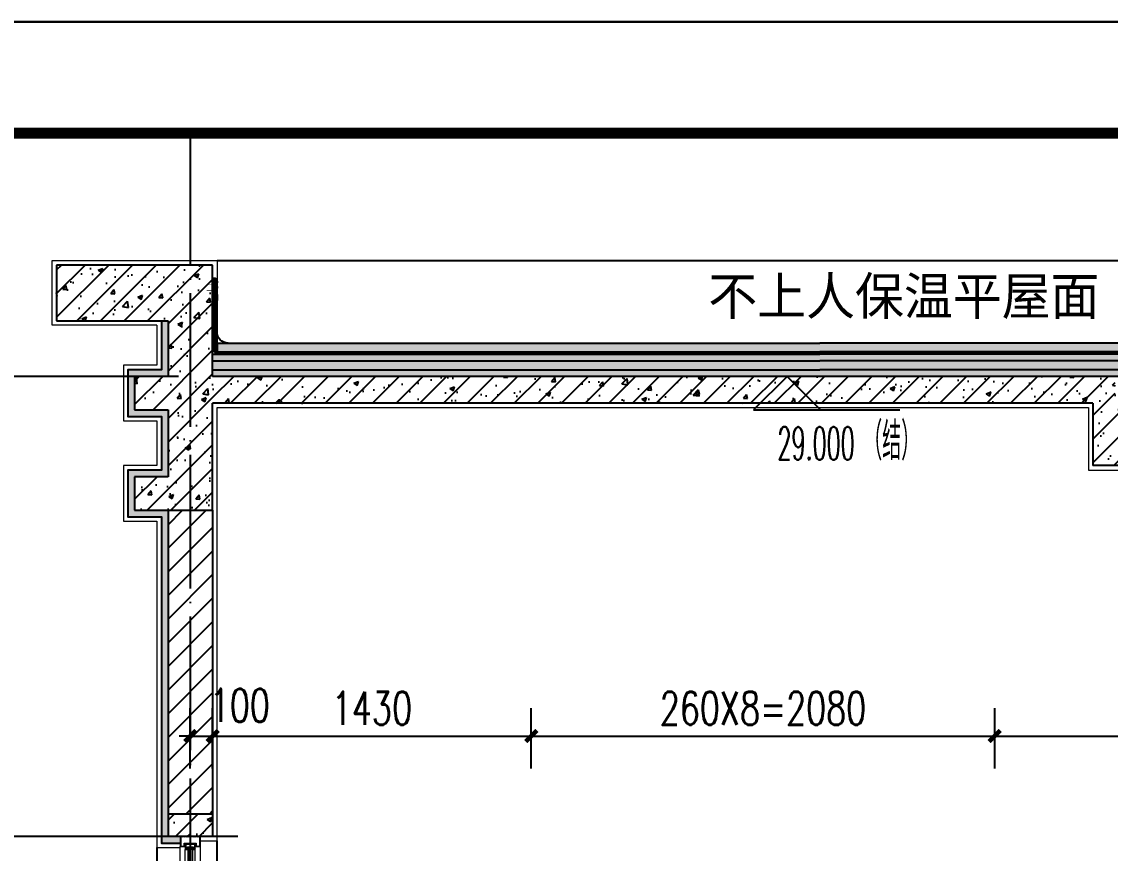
# Model space of a CAD drawing. Extents: x 393367 to 3005760, y 4998 to 826018.
# Drawn here: x 2824745 to 2829629, y 543930 to 547662 of the extents above; entities that cross this region are included whole.
import ezdxf
from ezdxf.xclip import XClip

# ---------------------------------------------------------------- set-up
doc = ezdxf.new("R2010")
doc.units = 0
doc.header["$LTSCALE"] = 1000
doc.header["$XCLIPFRAME"] = 0
doc.linetypes.add('DASH', pattern=[0.35, 0.25, -0.1])
doc.linetypes.add('DOTE', pattern=[2.42, 2, -0.2, 0.02, -0.2])
doc.layers.get('0').update_dxf_attribs({"linetype": 'CONTINUOUS'})
doc.layers.get('Defpoints').update_dxf_attribs({"linetype": 'CONTINUOUS'})
for name, color, linetype in [('-TK', 7, 'CONTINUOUS'), ('3-屋面构造层', 157, 'CONTINUOUS'), ('DIM', 3, 'CONTINUOUS'), ('DIM_ELEV', 3, 'CONTINUOUS'), ('DOTE', 8, 'DOTE'), ('PUB_HATCH', 8, 'CONTINUOUS'), ('PUB_TEXT', 7, 'CONTINUOUS'), ('SURFACE', 6, 'CONTINUOUS'), ('WALL', 130, 'CONTINUOUS'), ('尺寸标注', 86, 'CONTINUOUS'), ('看线', 251, 'CONTINUOUS'), ('立面-看线', 251, 'CONTINUOUS')]:
    doc.layers.add(name, color=color, linetype=linetype)
for name, color, linetype, lineweight in [('S_WINDOW', 144, 'CONTINUOUS', 15), ('内粉刷', 37, 'CONTINUOUS', 9), ('细细', 250, 'CONTINUOUS', 0)]:
    doc.layers.add(name, color=color, linetype=linetype, lineweight=lineweight)
doc.layers.add('yichutu', color=7, linetype='CONTINUOUS', true_color=0xffffff, plot=False)
doc.styles.add('_TCH_DIM', font='simplex.shx', dxfattribs={"width": 0.65, "bigfont": 'gbcbig.shx'})
doc.styles.add('_TCH_DIM_T3', font='SIMPLEX', dxfattribs={"width": 0.705882, "bigfont": 'GBCBIG'})
doc.styles.add('TSSD_Rein', font='Tssdeng.shx', dxfattribs={"width": 0.7, "bigfont": 'hztxt.shx'})
doc.dimstyles.new('_TCH_ARCH&&50', dxfattribs={"dimtxt": 148.75, "dimasz": 50, "dimexe": 125, "dimexo": 150, "dimgap": 50, "dimtad": 1, "dimdec": 0, "dimzin": 0, "dimdsep": 46, "dimtxsty": '_TCH_DIM_T3', "dimblk": 'ARCHTICK', "dimcen": 0.09, "dimclrt": 4, "dimazin": 2, "dimtfac": 1, "dimtdec": 0, "dimtix": 1, "dimtmove": 2, "dimatfit": 3, "dimfxl": 1, "dimtolj": 1, "dimtzin": 0, "dimarcsym": 0})
doc.dimstyles.new('TSSD_100_100$0', dxfattribs={"dimtxt": 250, "dimasz": 100, "dimexe": 100, "dimexo": 250, "dimgap": 100, "dimtad": 1, "dimdec": 0, "dimzin": 0, "dimdsep": 46, "dimtxsty": 'TSSD_Rein', "dimblk": 'ARCHTICK', "dimcen": 0, "dimdle": 100, "dimclrt": 7, "dimadec": 0, "dimazin": 0, "dimtfac": 1, "dimtdec": 0, "dimtix": 1, "dimtmove": 2, "dimatfit": 3, "dimldrblk": '_tsdbk', "dimfxl": 1, "dimtolj": 1, "dimtzin": 0, "dimarcsym": 0})
pattern_1 = [(315, (-218910.2607, -140541.0897), (-1.767766953, -1.767766953), []), (315, (-218909.0822, -140541.0897), (-1.767766953, -1.767766953), [])]
pattern_2 = [(315, (-218910.2607, -141979.3279), (-1.767766953, -1.767766953), []), (315, (-218909.0822, -141979.3279), (-1.767766953, -1.767766953), [])]
pattern_3 = [(45, (2420988.06, 621098.77), (-53.033009, 53.033009), []), (50, (2420988.06, 621098.77), (215.178055, -18.82564), [22.5, -247.5]), (355, (2420988.06, 621098.77), (-41.6254, 225.65764), [18, -198]), (100.4514, (2421006, 621097.2), (173.55281, 206.83186), [19.12206, -210.34263]), (46.1842, (2420988.06, 621158.77), (320.17231, -49.6557), [33.75, -371.25]), (96.6356, (2421014.74, 621154.63), (280.3988, 292.23536), [28.68309, -315.5139]), (351.1842, (2420988.06, 621158.77), (280.39858, 292.23558), [27, -297]), (21, (2421018.06, 621143.77), (179.072116, -120.78567), [22.5, -247.5]), (326, (2421018.06, 621143.77), (72.9946, 217.54501), [18, -198]), (71.4514, (2421032.98, 621133.7), (252.06679, 96.75915), [19.12206, -210.34263]), (37.5, (2420988.06, 621098.77), (3.647957, 99.868156), [0, -195.6, 0, -201, 0, -198.75]), (7.5, (2420988.06, 621098.77), (78.92086, 118.323514), [0, -114.6, 0, -191.1, 0, -75.75]), (327.5, (2420921.16, 621098.77), (160.146731, -6.766462), [0, -75, 0, -234, 0, -310.5]), (317.5, (2420891.16, 621098.77), (174.95585, 30.031495), [0, -97.5, 0, -155.4, 0, -220.5])]

# ---------------------------------------------------------------- blocks, each defined once
blk = doc.blocks.new('A1')
blk.add_lwpolyline([(0, 59400), (0, 0), (84100, 0), (84100, 59400)], close=True)
at = {"const_width": 100}
blk.add_lwpolyline([(2500, 58400), (2500, 1000), (83100, 1000), (83100, 58400)], close=True, dxfattribs=at)
blk = doc.blocks.new('FGHFG4334GDFGDFFGGGGGGDFG4G')
at = {"layer": 'SURFACE', "const_width": 2.25}
for points in [[(46.5, 0), (0, 0)], [(46.5, -27.6), (0, -27.6)]]:
    blk.add_lwpolyline(points, dxfattribs=at)
at = {"layer": 'SURFACE', "const_width": 1.5}
blk.add_lwpolyline([(46.5, 17.2, -1), (46.5, 5.2), (46.5, -6.8, -1), (46.5, -18.8), (46.5, -36.8), (52.5, -48), (52.5, -72.8)], format="xyb", dxfattribs=at)
blk = doc.blocks.new('FGDGDGD')
at = {"layer": '3-屋面构造层'}
h = blk.add_hatch(dxfattribs=at)
h.set_pattern_fill('隔热材料01', color=256, scale=7.692308, style=0)
h.set_pattern_definition([(270, (9.5186, 433.228), (3.846153863, -7e-16), [0.385980771, -3.460173092]), (270, (6.637, 433.228), (3.846153863, -7e-16), [0.385980771, -3.460173092]), (90, (8.5996, 430.618), (-3.846153863, 2e-16), [0.385980771, -3.460173092]), (90, (7.556, 430.618), (-3.846153863, 2e-16), [0.385980771, -3.460173092]), (180, (10.002, 430), (-5e-16, -3.846153863), [3.848019248, 0.001865385]), (135, (8.9282, 430.193), (2e-16, 3.846144175), [0.328307694, -5.110980792]), (116.56505, (12.5422, 430.4251), (8.6793e-06, 3.8461487416), [0.215769232, -8.384500037]), (116.56505, (8.696, 430.4251), (8.6793e-06, 3.8461487416), [0.215769232, -8.384500037]), (153.43495, (13.1603, 430), (-8.679e-06, 3.846148742), [0.431538463, -8.168730805]), (153.43495, (9.3142, 430), (-8.679e-06, 3.846148742), [0.431538463, -8.168730805]), (63.43495, (12.4457, 431.0041), (-8.6793e-06, 3.8461487416), [2.054923086, -6.545346183]), (63.43495, (8.5996, 431.0041), (-8.6793e-06, 3.8461487416), [2.054923086, -6.545346183]), (116.56505, (13.3647, 433.228), (8.6793e-06, 3.8461487416), [0.215769232, -8.384500037]), (116.56505, (9.5186, 433.228), (8.6793e-06, 3.8461487416), [0.215769232, -8.384500037]), (135, (9.422, 433.421), (2e-16, 3.846144175), [0.328307694, -5.110980792]), (153.43495, (13.036, 433.6532), (-8.679e-06, 3.846148742), [0.431538463, -8.168730805]), (153.43495, (9.19, 433.6532), (-8.679e-06, 3.846148742), [0.431538463, -8.168730805]), (45, (6.7336, 433.421), (2e-16, 3.846144175), [0.328307694, -5.110980792]), (63.43495, (10.4833, 433.228), (-8.6793e-06, 3.8461487416), [0.215769232, -8.384500037]), (63.43495, (6.6371, 433.228), (-8.6793e-06, 3.8461487416), [0.215769232, -8.384500037]), (26.56505, (10.812, 433.6532), (8.679e-06, 3.846148742), [0.431538463, -8.168730805]), (26.56505, (6.9658, 433.6532), (8.679e-06, 3.846148742), [0.431538463, -8.168730805]), (116.56505, (11.4023, 431.0041), (8.6793e-06, 3.8461487416), [2.054923086, -6.545346183]), (116.56505, (7.5561, 431.0041), (8.6793e-06, 3.8461487416), [2.054923086, -6.545346183]), (45, (7.2275, 430.193), (2e-16, 3.846144175), [0.328307694, -5.110980792]), (63.43495, (11.3058, 430.4251), (-8.6793e-06, 3.8461487416), [0.215769232, -8.384500037]), (63.43495, (7.4596, 430.4251), (-8.6793e-06, 3.8461487416), [0.215769232, -8.384500037]), (26.56505, (10.6877, 430), (8.679e-06, 3.846148742), [0.431538463, -8.168730805]), (26.56505, (6.8415, 430), (8.679e-06, 3.846148742), [0.431538463, -8.168730805])])
edge = h.paths.add_edge_path()
edge.add_arc((682180.8, 585366.2), 9.23, 450, 540, ccw=False)
edge.add_line((682180.8, 585375.4), (682191.6, 585375.4))
edge.add_line((682191.6, 585375.4), (682191.6, 585366.2))
edge.add_line((682191.6, 585366.2), (682171.6, 585366.2))
h = blk.add_hatch(dxfattribs=at)
h.set_pattern_fill('混凝土', color=256, scale=5, angle=-1.1458, style=0)
h.set_pattern_definition([(48.854237, (-82751.966, -43707.863), (35.7930991, -3.8540962), [3.75, -41.25]), (353.854237, (-82751.966, -43707.863), (-6.1841378, 37.7408106), [3, -33]), (99.305637, (-82748.983, -43708.185), (29.6089874, 33.886691), [3.1870095, -35.0571056]), (45.038437, (-82751.766, -43697.865), (53.1858973, -9.3413237), [5.625, -61.875]), (95.489837, (-82747.334, -43698.644), (47.6977146, 47.7616795), [4.7805144, -52.58565]), (350.038437, (-82751.766, -43697.865), (47.6976773, 47.7617167), [4.5, -49.5]), (19.854237, (-82746.817, -43700.465), (29.4368469, -20.7237073), [3.75, -41.25]), (324.854237, (-82746.817, -43700.465), (12.8883392, 36.0069862), [3, -33]), (70.305637, (-82744.364, -43702.192), (42.3251977, 15.2832459), [3.1870095, -35.0571056]), (36.3542372, (-82751.966, -43707.863), (0.9406985, 16.62920733), [0, -32.6, 0, -33.5, 0, -33.125]), (6.3542372, (-82751.966, -43707.863), (13.54517982, 19.45362572), [0, -19.1, 0, -31.85, 0, -12.625]), (326.3542372, (-82763.114, -43707.64), (26.66323482, -1.66123381), [0, -12.5, 0, -39, 0, -51.75]), (316.3542372, (-82768.113, -43707.54), (29.2535633, 4.4211788), [0, -16.25, 0, -25.9, 0, -36.75])])
h.paths.add_polyline_path([(674875.1, 585046.2), (674875.1, 585086.2), (682171.6, 585086.2), (682171.6, 585046.2)])
h = blk.add_hatch(dxfattribs=at)
h.set_pattern_fill('隔热材料03', color=256, scale=12.5, style=0)
h.set_pattern_definition([(113.578, (-500407.8114, 374696.8656), (-0.0086926214, 6.2699620763), [1.075, -0.5693125, 2.8375, -0.5693125, 1.075, -0.6825]), (66.42, (-500406.1744, 374696.8656), (2.727787851, 6.0425e-05), [1.075, -0.5693125, 2.840375, -0.5693125, 1.075, -0.6825]), (180, (-500406.1744, 374696.8656), (0, 6.25), [1.636625, -1.0910625]), (180, (-500407.538, 374702.4906), (0, 6.25), [1.636625, -1.0910625]), (90, (-500405.7427, 374697.8548), (2.72775, 2e-16), [0.52175, -5.72825]), (90, (-500407.1066, 374700.9798), (2.72775, 2e-16), [0.52175, -5.72825]), (90, (-500408.2427, 374697.8548), (2.72775, 2e-16), [0.52175, -5.72825]), (90, (-500409.6066, 374700.9798), (2.72775, 2e-16), [0.52175, -5.72825])])
edge = h.paths.add_edge_path()
edge.add_line((682177.8, 585086.2), (682177.8, 585050.2))
edge.add_arc((682171.6, 585050.2), 6.25, 270, 360, ccw=False)
edge.add_line((682171.6, 585044), (682171.6, 585086.2))
edge.add_line((682171.6, 585086.2), (682177.8, 585086.2))
h = blk.add_hatch(dxfattribs=at)
h.set_pattern_fill('焦渣矿渣', color=256, scale=4, angle=-1.1458, style=0)
h.set_pattern_definition([(358.8542372, (-82751.966, -43697.863), (8.27546507, 13.69326162), [1.6, -14.4]), (298.8542372, (-82751.966, -43697.863), (15.99644496, -0.32013217), [1.6, -14.4]), (238.8542372, (-82750.366, -43697.895), (7.72097989, -14.0133938), [1.6, -14.4]), (268.8542372, (-82745.567, -43697.991), (15.83683295, -8.3183365), [2.4, -11.456]), (268.8542372, (-82743.967, -43698.023), (15.83683295, -8.3183365), [2.4, -11.456]), (268.8542372, (-82742.368, -43698.055), (15.83683295, -8.3183365), [2.4, -11.456])])
h.paths.add_polyline_path([(674875.1, 585006.2), (674875.1, 585036.2), (682191.6, 585036.2), (682191.6, 585006.2)])
h = blk.add_hatch(dxfattribs=at)
h.set_pattern_fill('加气混凝土', color=256, scale=5, style=0)
h.set_pattern_definition([(0, (-82734.266, -43726.163), (30, 60), [0, -60]), (0, (-82769.366, -43734.263), (30, 60), [0, -60]), (0, (-82749.866, -43734.863), (30, 60), [0, -60]), (0, (-82728.566, -43717.163), (30, 60), [0, -60]), (0, (-82753.466, -43737.863), (30, 60), [0, -60]), (0, (-82722.566, -43679.363), (30, 60), [0, -60]), (0, (-82740.866, -43684.163), (30, 60), [0, -60]), (0, (-82731.266, -43691.663), (30, 60), [0, -60]), (0, (-82780.166, -43692.863), (30, 60), [0, -60]), (0, (-82750.766, -43695.563), (30, 60), [0, -60]), (0, (-82762.166, -43710.863), (30, 60), [0, -60]), (0, (-82761.566, -43733.363), (30, 60), [0, -60]), (0, (-82739.066, -43735.763), (30, 60), [0, -60]), (0, (-82722.566, -43709.363), (30, 60), [0, -60]), (0, (-82778.666, -43718.663), (30, 60), [0, -60]), (0, (-82773.566, -43708.463), (30, 60), [0, -60]), (0, (-82750.166, -43712.663), (30, 60), [0, -60]), (0, (-82758.566, -43721.363), (30, 60), [0, -60]), (0, (-82763.366, -43701.563), (30, 60), [0, -60]), (0, (-82755.866, -43679.063), (30, 60), [0, -60]), (0, (-82776.266, -43731.263), (30, 60), [0, -60]), (0, (-82743.266, -43691.363), (30, 60), [0, -60]), (0, (-82771.166, -43690.463), (30, 60), [0, -60]), (0, (-82775.966, -43682.663), (30, 60), [0, -60]), (130.601294, (-82726.2516, -43698.149), (-149.999998343, 180.000000787), [2.6341554, -1103.7111]), (18.4349488, (-82730.537, -43697.006), (149.99999945, 59.99999956), [2.710524, -376.76279]), (90, (-82730.537, -43699.578), (30, 60), [2.5714284, -117.428565]), (161.565051, (-82727.966, -43700.435), (-150.000000755, 59.99999553), [2.710524, -376.76279]), (53.1301023, (-82727.966, -43700.435), (30.00000006, 59.99999997), [2.857143, -297.14285]), (135, (-82725.68, -43731.006), (-30.00000363, 59.99999594), [2.424366, -167.28126]), (45, (-82729.109, -43731.006), (29.9999998, 59.99999976), [2.424366, -167.28126]), (135, (-82727.394, -43732.72), (-30.00000363, 59.99999594), [2.424366, -167.28126]), (45, (-82727.394, -43732.72), (29.9999998, 59.99999976), [2.424366, -167.28126]), (116.565051, (-82754.537, -43690.72), (-5.2e-06, 119.9999967), [3.1943826, -63.88765]), (180, (-82755.966, -43687.863), (-30, 60), [3.4285716, -56.571425]), (63.434949, (-82760.823, -43690.72), (3e-07, 119.9999994), [3.1943826, -63.88765]), (116.565051, (-82759.394, -43693.58), (-5.2e-06, 119.9999967), [3.1943826, -63.88765]), (0, (-82759.394, -43693.58), (30, 60), [3.4285716, -56.571425]), (63.434949, (-82755.966, -43693.58), (3e-07, 119.9999994), [3.1943826, -63.88765]), (107.102728, (-82731.9658, -43711.0063), (-89.999996559, 300.000000484), [3.8861346, -1628.29025]), (143.972626, (-82733.1087, -43707.292), (-569.999992774, 419.999999525), [3.8861346, -812.202]), (180, (-82736.25, -43705.006), (-30, 60), [3.7142856, -56.28571]), (36.0273733, (-82743.1087, -43707.292), (569.999995788, 419.999995472), [3.8861346, -812.202]), (71.5650511, (-82744.252, -43710.721), (90.00000046, 299.99999948), [3.6140316, -375.85928]), (107.102728, (-82743.1087, -43714.4348), (-89.999996559, 300.000000484), [3.8861346, -1628.29025]), (143.972626, (-82739.966, -43716.7206), (-569.999992774, 419.999999525), [3.8861346, -812.202]), (0, (-82739.966, -43716.72), (30, 60), [3.7142856, -56.28571]), (36.0273733, (-82736.2516, -43716.7206), (569.999995788, 419.999995472), [3.8861346, -812.202]), (71.5650511, (-82733.109, -43714.435), (90.00000046, 299.99999948), [3.6140316, -375.85928]), (150.255118, (-82731.3944, -43683.006), (-90.000000213, 59.999999257), [2.303502, -481.43196]), (90, (-82733.394, -43684.15), (30, 60), [2.2857144, -117.714275]), (29.7448813, (-82733.3944, -43684.149), (90.000000053, 59.99999972), [2.303502, -481.43196]), (116.565051, (-82745.394, -43725.58), (-5.2e-06, 119.9999967), [3.1943826, -63.88765]), (168.690067, (-82746.823, -43722.7206), (-270.0000002, 59.999998494), [2.9137254, -608.96855]), (41.1859251, (-82751.9658, -43724.149), (749.999995456, 659.999994229), [3.0371844, -1272.5802]), (90, (-82751.966, -43727.006), (30, 60), [2.857143, -117.14285]), (138.814074, (-82749.68, -43729.0063), (-749.999986669, 660.000004204), [3.0371844, -1272.5802]), (16.6992442, (-82749.68, -43729.0063), (989.999992552, 299.999996858), [2.982945, -1249.85375]), (60.9453959, (-82746.823, -43728.149), (29.99999992, 59.999999469), [2.9416086, -1232.53395]), (109.983106, (-82770.5373, -43700.4348), (-150.000000565, 419.9999988885), [3.3442002, -1401.21975]), (155.556045, (-82771.68, -43697.292), (-390.0000014866, 179.99999626), [3.4522986, -1446.51315]), (24.4439547, (-82777.9658, -43697.292), (390.0000001945, 179.999999134), [3.4522986, -1446.51315]), (70.0168934, (-82779.1087, -43700.4348), (150.000000452, 419.999998958), [3.3442002, -1401.21975]), (109.983106, (-82777.9658, -43703.5777), (-150.000000565, 419.9999988885), [3.3442002, -1401.21975]), (160.016893, (-82774.823, -43704.7206), (-150.000000088, 59.999997267), [3.3442002, -698.93775]), (19.9831065, (-82774.823, -43704.7206), (149.999999176, 59.999999905), [3.3442002, -698.93775]), (70.0168934, (-82771.68, -43703.5777), (150.000000452, 419.999998958), [3.3442002, -1401.21975]), (122.005383, (-82748.2516, -43705.8634), (-30.000004026, 59.999996937), [2.6954232, -563.3434]), (18.4349488, (-82752.252, -43704.435), (149.99999945, 59.99999956), [2.710524, -376.76279]), (90, (-82752.252, -43707.006), (30, 60), [2.5714284, -117.428565]), (161.565051, (-82749.68, -43707.863), (-150.000000755, 59.99999553), [2.710524, -376.76279]), (54.4623222, (-82749.68, -43707.8634), (209.999999696, 299.99999955), [2.457807, -1029.82115]), (116.565051, (-82765.68, -43720.435), (-5.2e-06, 119.9999967), [3.1943826, -63.88765]), (180, (-82767.11, -43717.58), (-30, 60), [3.142857, -56.85714]), (59.0362434, (-82771.966, -43720.435), (30.000000098, 59.99999971), [3.3319728, -696.3822]), (120.963756, (-82770.2516, -43723.292), (-30.0000041, 59.999997245), [3.3319728, -696.3822]), (0, (-82770.25, -43723.29), (30, 60), [3.142857, -56.85714]), (63.434949, (-82767.11, -43723.29), (3e-07, 119.9999994), [3.1943826, -63.88765])])
h.paths.add_polyline_path([(682191.6, 584936.2), (674875.1, 584936.2), (674875.1, 584966.2), (682191.6, 584966.2)])
at = {"layer": '立面-看线'}
h = blk.add_hatch(dxfattribs=at)
h.set_pattern_fill('HONEY', color=256, scale=7)
h.set_pattern_definition([(0, (-799653.24, -415240.13), (16.66875, 9.623705), [11.1125, -22.225]), (120, (-799653.24, -415240.13), (-16.66874801, 9.62370845), [11.1125, -22.225]), (60, (-799653.24, -415240.13), (1.99e-06, 19.24741345), [-22.225, 11.1125])])
h.paths.add_polyline_path([(682191.6, 584966.2), (674875.1, 584966.2), (674875.1, 585006.2), (682191.6, 585006.2)])
at = {"layer": '3-屋面构造层'}
for p, q in [((682177.8, 585086.2), (674875.1, 585086.2)), ((682171.6, 585086.2), (682171.6, 585044)), ((682171.6, 585046.2), (674875.1, 585046.2)), ((682191.6, 585036.2), (674875.1, 585036.2))]:
    blk.add_line(p, q, dxfattribs=at)
at = {"layer": '3-屋面构造层', "color": 251, "linetype": 'DASH', "ltscale": 0.05, "true_color": 0x636466, "const_width": 2.5}
for points in [[(682056.6, 585042.7), (682171.6, 585042.7, 0.414214), (682179.1, 585050.2), (682179.1, 585366.2)], [(682056.6, 585039), (682171.6, 585039, 0.414214), (682182.8, 585050.2), (682182.8, 585366.2)]]:
    blk.add_lwpolyline(points, format="xyb", dxfattribs=at)
at = {"layer": '3-屋面构造层', "color": 251, "true_color": 0x636466}
for points in [[(682056.6, 585041.5), (682171.6, 585041.5, 0.414214), (682180.3, 585050.2), (682180.3, 585366.2)], [(682056.6, 585044), (682171.6, 585044, 0.414214), (682177.8, 585050.2), (682177.8, 585366.2)], [(682056.6, 585040.2), (682171.6, 585040.2, 0.414214), (682181.6, 585050.2), (682181.6, 585366.2), (682184.1, 585366.2), (682184.1, 585050.2, -0.414214), (682171.6, 585037.7), (682056.6, 585037.7)]]:
    blk.add_lwpolyline(points, format="xyb", dxfattribs=at)
at = {"layer": '3-屋面构造层', "ltscale": 0.8}
blk.add_lwpolyline([(682171.6, 585366.2, -0.414214), (682180.8, 585375.4), (682191.6, 585375.4), (682191.6, 585366.2), (682171.6, 585366.2)], format="xyb", dxfattribs=at)
at = {"layer": '3-屋面构造层', "color": 251, "linetype": 'DASH', "ltscale": 0.05, "true_color": 0x636466, "const_width": 2.5}
for points in [[(682042.7, 585039), (674875.1, 585039)], [(682056.6, 585042.7), (682042.7, 585039)]]:
    blk.add_lwpolyline(points, dxfattribs=at)
at = {"layer": '3-屋面构造层', "color": 251, "true_color": 0x636466}
for points in [[(682042.7, 585040.2), (674875.1, 585040.2)], [(674875.1, 585037.7), (682042.7, 585037.7)], [(682056, 585043.8), (682042.1, 585040.1)], [(682043.2, 585037.9), (682057.1, 585041.6)]]:
    blk.add_lwpolyline(points, dxfattribs=at)
at = {"layer": '3-屋面构造层'}
blk.add_arc((682121.6, 585136.2), 50, 270, 360, dxfattribs=at)
at = {"layer": 'PUB_HATCH', "color": 215, "true_color": 0xa953a0}
for p, q in [((682191.6, 585006.2), (674875.1, 585006.2)), ((682191.6, 584966.2), (674875.1, 584966.2))]:
    blk.add_line(p, q, dxfattribs=at)
at = {"layer": '3-屋面构造层', "color": 1, "xscale": -1}
blk.add_blockref('FGHFG4334GDFGDFFGGGGGGDFG4G', (682218.1, 585349), dxfattribs=at)
blk = doc.blocks.new('zrszerf')
at = {"layer": '细细'}
h = blk.add_hatch(dxfattribs=at)
h.set_pattern_fill('金属', color=256, style=0)
h.set_pattern_definition(pattern_1)
h.paths.add_polyline_path([(257694.9, 608543.3), (257714.9, 608543.3), (257714.9, 608556.8), (257764.9, 608556.8), (257764.9, 608543.3), (257784.9, 608543.3), (257784.9, 608588.3), (257694.9, 608588.3)])
h.paths.add_polyline_path([(257712.9, 608558.8), (257712.9, 608545.3), (257696.9, 608545.3), (257696.9, 608586.3), (257782.9, 608586.3), (257782.9, 608545.3), (257766.9, 608545.3), (257766.9, 608558.8)], flags=16)
h = blk.add_hatch(dxfattribs=at)
h.set_pattern_fill('金属', color=256, style=0)
h.set_pattern_definition(pattern_1)
h.paths.add_polyline_path([(257762.4, 608554.8), (257762.4, 608529.8), (257750.4, 608529.8), (257750.4, 608539.8), (257729.4, 608539.8), (257729.4, 608529.8), (257717.4, 608529.8), (257717.4, 608554.8)])
h.paths.add_polyline_path([(257719.4, 608552.8), (257719.4, 608531.8), (257727.4, 608531.8), (257727.4, 608541.8), (257752.4, 608541.8), (257752.4, 608531.8), (257760.4, 608531.8), (257760.4, 608552.8)], flags=16)
h = blk.add_hatch(color=256, dxfattribs=at)
edge = h.paths.add_edge_path()
edge.add_line((257735.4, 608539.8), (257735.4, 608527.8))
edge.add_arc((257739.9, 608519.5), 9.44, 61.5175, 118.4825, ccw=False)
edge.add_line((257744.4, 608527.8), (257744.4, 608539.8))
edge.add_arc((257739.9, 608548.1), 9.44, 241.5175, 298.4825, ccw=False)
h = blk.add_hatch(dxfattribs=at)
h.set_pattern_fill('金属', color=256, style=0)
h.set_pattern_definition(pattern_2)
h.paths.add_polyline_path([(257762.4, 607221.8), (257762.4, 607246.8), (257750.4, 607246.8), (257750.4, 607236.8), (257729.4, 607236.8), (257729.4, 607246.8), (257717.4, 607246.8), (257717.4, 607221.8)])
h.paths.add_polyline_path([(257719.4, 607223.8), (257719.4, 607244.8), (257727.4, 607244.8), (257727.4, 607234.8), (257752.4, 607234.8), (257752.4, 607244.8), (257760.4, 607244.8), (257760.4, 607223.8)], flags=16)
h = blk.add_hatch(color=256, dxfattribs=at)
edge = h.paths.add_edge_path()
edge.add_line((257735.4, 607236.8), (257735.4, 607248.8))
edge.add_arc((257739.9, 607257.1), 9.44, 241.5175, 298.4825)
edge.add_line((257744.4, 607248.8), (257744.4, 607236.8))
edge.add_arc((257739.9, 607228.5), 9.44, 61.5175, 118.4825)
h = blk.add_hatch(dxfattribs=at)
h.set_pattern_fill('金属', color=256, style=0)
h.set_pattern_definition(pattern_2)
h.paths.add_polyline_path([(257694.9, 607233.3), (257714.9, 607233.3), (257714.9, 607219.8), (257764.9, 607219.8), (257764.9, 607233.3), (257784.9, 607233.3), (257784.9, 607188.3), (257694.9, 607188.3)])
h.paths.add_polyline_path([(257712.9, 607217.8), (257712.9, 607231.3), (257696.9, 607231.3), (257696.9, 607190.3), (257782.9, 607190.3), (257782.9, 607231.3), (257766.9, 607231.3), (257766.9, 607217.8)], flags=16)
at = {"layer": 'S_WINDOW'}
for p, q in [((257694.9, 607233.3), (257694.9, 608543.3)), ((257717.4, 607246.8), (257717.4, 608529.8)), ((257762.4, 607246.8), (257762.4, 608529.8)), ((257784.9, 607233.3), (257784.9, 608543.3))]:
    blk.add_line(p, q, dxfattribs=at)
for points in [[(257784.9, 608588.3), (257784.9, 608543.3), (257764.9, 608543.3), (257764.9, 608556.8), (257714.9, 608556.8), (257714.9, 608543.3), (257694.9, 608543.3), (257694.9, 608588.3)], [(257782.9, 608586.3), (257782.9, 608545.3), (257766.9, 608545.3), (257766.9, 608558.8), (257712.9, 608558.8), (257712.9, 608545.3), (257696.9, 608545.3), (257696.9, 608586.3)], [(257762.4, 608554.8), (257762.4, 608529.8), (257750.4, 608529.8), (257750.4, 608539.8), (257729.4, 608539.8), (257729.4, 608529.8), (257717.4, 608529.8), (257717.4, 608554.8)], [(257760.4, 608552.8), (257760.4, 608531.8), (257752.4, 608531.8), (257752.4, 608541.8), (257727.4, 608541.8), (257727.4, 608531.8), (257719.4, 608531.8), (257719.4, 608552.8)], [(257762.4, 607221.8), (257762.4, 607246.8), (257750.4, 607246.8), (257750.4, 607236.8), (257729.4, 607236.8), (257729.4, 607246.8), (257717.4, 607246.8), (257717.4, 607221.8)], [(257760.4, 607223.8), (257760.4, 607244.8), (257752.4, 607244.8), (257752.4, 607234.8), (257727.4, 607234.8), (257727.4, 607244.8), (257719.4, 607244.8), (257719.4, 607223.8)], [(257784.9, 607188.3), (257784.9, 607233.3), (257764.9, 607233.3), (257764.9, 607219.8), (257714.9, 607219.8), (257714.9, 607233.3), (257694.9, 607233.3), (257694.9, 607188.3)], [(257782.9, 607190.3), (257782.9, 607231.3), (257766.9, 607231.3), (257766.9, 607217.8), (257712.9, 607217.8), (257712.9, 607231.3), (257696.9, 607231.3), (257696.9, 607190.3)]]:
    blk.add_lwpolyline(points, close=True, dxfattribs=at)
at = {"layer": '细细'}
for points in [[(257729.4, 608529.8), (257729.4, 607246.8)], [(257735.4, 607248.8), (257735.4, 608539.8)], [(257744.4, 607248.8), (257744.4, 608539.8)], [(257750.4, 608529.8), (257750.4, 607246.8)]]:
    blk.add_lwpolyline(points, dxfattribs=at)
for points in [[(257735.4, 608539.8), (257735.4, 608527.8, -0.253805), (257744.4, 608527.8), (257744.4, 608539.8, -0.253805)], [(257735.4, 607236.8), (257735.4, 607248.8, 0.253805), (257744.4, 607248.8), (257744.4, 607236.8, 0.253805)]]:
    blk.add_lwpolyline(points, format="xyb", close=True, dxfattribs=at)
blk = doc.blocks.new('_ArchTick')
at = {"color": 0, "linetype": 'ByBlock', "const_width": 0.4}
blk.add_lwpolyline([(-0.5, -0.5), (0.5, 0.5)], dxfattribs=at)
blk = doc.blocks.new('*D2388')
at = {"layer": 'Defpoints', "color": 0, "transparency": 16777216}
for p in [(2831051.3, 544456.5), (2829111.5, 544160.7), (2831051.3, 544160.7)]:
    blk.add_point(p, dxfattribs=at)
at = {"layer": '尺寸标注', "color": 0, "lineweight": -2, "transparency": 16777216}
for p, q in [((2829111.5, 544310.7), (2829111.5, 544581.5)), ((2831051.3, 544310.7), (2831051.3, 544581.5)), ((2829111.5, 544456.5), (2831051.3, 544456.5))]:
    blk.add_line(p, q, dxfattribs=at)
at = {"layer": '尺寸标注', "color": 0, "lineweight": -2, "transparency": 16777216, "xscale": 50, "yscale": 50, "zscale": 50, "rotation": 180}
blk.add_blockref('_ArchTick', (2829111.5, 544456.5), dxfattribs=at)
at = {"layer": '尺寸标注', "color": 0, "lineweight": -2, "transparency": 16777216, "xscale": 50, "yscale": 50, "zscale": 50}
blk.add_blockref('_ArchTick', (2831051.3, 544456.5), dxfattribs=at)
at = {"layer": '尺寸标注', "color": 4, "transparency": 16777216, "insert": (2830081.4, 544580.9), "char_height": 148.75, "attachment_point": 5, "style": '_TCH_DIM_T3'}
blk.add_mtext('\\A1;1940', dxfattribs=at)
blk = doc.blocks.new('*D2389')
at = {"layer": 'Defpoints', "color": 0, "transparency": 16777216}
for p in [(2829111.5, 544456.5), (2827031.5, 544160.7), (2829111.5, 544160.7)]:
    blk.add_point(p, dxfattribs=at)
at = {"layer": '尺寸标注', "color": 0, "lineweight": -2, "transparency": 16777216}
for p, q in [((2827031.5, 544310.7), (2827031.5, 544581.5)), ((2829111.5, 544310.7), (2829111.5, 544581.5)), ((2827031.5, 544456.5), (2829111.5, 544456.5))]:
    blk.add_line(p, q, dxfattribs=at)
at = {"layer": '尺寸标注', "color": 0, "lineweight": -2, "transparency": 16777216, "xscale": 50, "yscale": 50, "zscale": 50, "rotation": 180}
blk.add_blockref('_ArchTick', (2827031.5, 544456.5), dxfattribs=at)
at = {"layer": '尺寸标注', "color": 0, "lineweight": -2, "transparency": 16777216, "xscale": 50, "yscale": 50, "zscale": 50}
blk.add_blockref('_ArchTick', (2829111.5, 544456.5), dxfattribs=at)
at = {"layer": '尺寸标注', "color": 4, "transparency": 16777216, "insert": (2828071.5, 544580.9), "char_height": 148.75, "attachment_point": 5, "style": '_TCH_DIM_T3'}
blk.add_mtext('\\A1;260X8=2080', dxfattribs=at)
blk = doc.blocks.new('*D2390')
at = {"layer": 'Defpoints', "color": 0, "transparency": 16777216}
for p in [(2827031.5, 544456.5), (2825601.4, 544160.7), (2827031.5, 544160.7)]:
    blk.add_point(p, dxfattribs=at)
at = {"layer": '尺寸标注', "color": 0, "lineweight": -2, "transparency": 16777216}
for p, q in [((2825601.4, 544310.7), (2825601.4, 544581.5)), ((2827031.5, 544310.7), (2827031.5, 544581.5)), ((2825601.4, 544456.5), (2827031.5, 544456.5))]:
    blk.add_line(p, q, dxfattribs=at)
at = {"layer": '尺寸标注', "color": 0, "lineweight": -2, "transparency": 16777216, "xscale": 50, "yscale": 50, "zscale": 50, "rotation": 180}
blk.add_blockref('_ArchTick', (2825601.4, 544456.5), dxfattribs=at)
at = {"layer": '尺寸标注', "color": 0, "lineweight": -2, "transparency": 16777216, "xscale": 50, "yscale": 50, "zscale": 50}
blk.add_blockref('_ArchTick', (2827031.5, 544456.5), dxfattribs=at)
at = {"layer": '尺寸标注', "color": 4, "transparency": 16777216, "insert": (2826316.4, 544580.9), "char_height": 148.75, "attachment_point": 5, "style": '_TCH_DIM_T3'}
blk.add_mtext('\\A1;1430', dxfattribs=at)
blk = doc.blocks.new('*D2391')
at = {"layer": 'Defpoints', "color": 0, "transparency": 16777216}
for p in [(2825601.4, 544456.5), (2825501.4, 544160.7), (2825601.4, 544160.7)]:
    blk.add_point(p, dxfattribs=at)
at = {"layer": '尺寸标注', "color": 0, "lineweight": -2, "transparency": 16777216}
for p, q in [((2825501.4, 544310.7), (2825501.4, 544581.5)), ((2825601.4, 544310.7), (2825601.4, 544581.5)), ((2825501.4, 544456.5), (2825451.4, 544456.5)), ((2825501.4, 544456.5), (2825601.4, 544456.5)), ((2825601.4, 544456.5), (2825651.4, 544456.5))]:
    blk.add_line(p, q, dxfattribs=at)
at = {"layer": '尺寸标注', "color": 0, "lineweight": -2, "transparency": 16777216, "xscale": 50, "yscale": 50, "zscale": 50}
blk.add_blockref('_ArchTick', (2825501.4, 544456.5), dxfattribs=at)
at = {"layer": '尺寸标注', "color": 0, "lineweight": -2, "transparency": 16777216, "xscale": 50, "yscale": 50, "zscale": 50, "rotation": 180}
blk.add_blockref('_ArchTick', (2825601.4, 544456.5), dxfattribs=at)
at = {"layer": '尺寸标注', "color": 4, "transparency": 16777216, "insert": (2825723.6, 544594), "char_height": 148.75, "attachment_point": 5, "style": '_TCH_DIM_T3'}
blk.add_mtext('\\A1;100', dxfattribs=at)
blk = doc.blocks.new('*D3693')
at = {"layer": 'Defpoints', "color": 0}
for p in [(2823907.5, 544005.4), (2825963.9, 544005.4), (2824820.4, 543170.4)]:
    blk.add_point(p, dxfattribs=at)
at = {"layer": 'DIM', "color": 0, "lineweight": -2}
for p, q in [((2823907.5, 543070.4), (2823907.5, 544105.4)), ((2825713.9, 544005.4), (2823807.5, 544005.4)), ((2824570.4, 543170.4), (2823807.5, 543170.4))]:
    blk.add_line(p, q, dxfattribs=at)
at = {"layer": 'DIM', "color": 0, "lineweight": -2, "xscale": 100, "yscale": 100, "zscale": 100}
for p, rotation in [((2823907.5, 544005.4), 90), ((2823907.5, 543170.4), 270)]:
    blk.add_blockref('_ArchTick', p, dxfattribs=dict(at, rotation=rotation))
at = {"layer": 'DIM', "color": 7, "insert": (2823682.5, 543587.9), "char_height": 250, "attachment_point": 5, "rotation": 90, "style": 'TSSD_Rein'}
blk.add_mtext('\\A1;835', dxfattribs=at)
blk = doc.blocks.new('_tsdbk')
blk.add_line((-1, 0), (0, 0))
at = {"const_width": 0.5}
blk.add_lwpolyline([(-0.7, -0.7), (0.7, 0.7)], dxfattribs=at)
blk = doc.blocks.new('yct-841-594-42050-29700-50-1000')
at = {"layer": 'yichutu', "color": 7, "true_color": 0xffffff}
blk.add_lwpolyline([(0, 0), (0, 29700), (42050, 29700), (42050, 0)], close=True, dxfattribs=at)

msp = doc.modelspace()

# ---------------------------------------------------------------- hatches: boundary and pattern name
at = {"layer": 'PUB_HATCH'}
h = msp.add_hatch(dxfattribs=at)
h.set_pattern_fill('钢筋混凝土', color=256, scale=30, style=0)
h.set_pattern_definition(pattern_3)
h.paths.add_polyline_path([(2825601.37159, 545470.3556), (2825601.37159, 546570.3554), (2824901.37195, 546570.35552), (2824901.37195, 546320.35552), (2825401.37186, 546320.3555), (2825401.37186, 546070.3555), (2825251.37182, 546070.3555), (2825251.37182, 545920.3555), (2825401.3718, 545920.3555), (2825401.3718, 545620.3555), (2825251.37171, 545620.35551), (2825251.37171, 545470.35551)])
h = msp.add_hatch(dxfattribs=at)
h.set_pattern_fill('钢筋混凝土', color=256, scale=30, style=0)
h.set_pattern_definition(pattern_3)
h.paths.add_polyline_path([(2825601.37159, 546070.3555), (2825601.37159, 545950.3555), (2829551.3719, 545950.3555), (2829651.3719, 545990.3555), (2829651.3719, 546070.3555)])
h = msp.add_hatch(dxfattribs=at)
h.set_pattern_fill('钢筋混凝土', color=256, scale=30, style=0)
h.set_pattern_definition(pattern_3)
h.paths.add_polyline_path([(2829651.3719, 545990.3555), (2829551.3719, 545950.3555), (2829551.3719, 545670.3555), (2829751.3719, 545670.3555), (2829751.3719, 545950.3555)])
h = msp.add_hatch(dxfattribs=at)
h.set_pattern_fill('普通砖', color=256, scale=30, style=0)
h.set_pattern_definition([(45, (2420988.06, 621152.625), (-53.03303, 53.03303), [])])
h.paths.add_polyline_path([(2825601.37159, 545470.3556), (2825501.33945, 545470.35558), (2825401.41643, 545470.35555), (2825401.4296, 544105.3702), (2825601.4296, 544105.37213), (2825601.41643, 545470.35654)])
h = msp.add_hatch(dxfattribs=at)
h.set_pattern_fill('钢筋混凝土', color=256, scale=30, style=0)
h.set_pattern_definition(pattern_3)
h.paths.add_polyline_path([(2825401.36493, 544105.37278), (2825401.36431, 544005.37673), (2825601.36431, 544005.37548), (2825601.36493, 544105.37154)])
at = {"layer": '立面-看线'}
h = msp.add_hatch(dxfattribs=at)
h.set_pattern_fill('HONEY', color=256, scale=7)
h.set_pattern_definition([(0, (2014348.191, 157673.42), (16.66875, 9.623705), [11.1125, -22.225]), (120, (2014348.191, 157673.42), (-16.66874801, 9.62370845), [11.1125, -22.225]), (60, (2014348.191, 157673.42), (1.99e-06, 19.24741345), [-22.225, 11.1125])])
h.paths.add_polyline_path([(2825401.4306, 545470.35551), (2825251.37171, 545470.35551), (2825251.37182, 545620.3555), (2825401.43061, 545620.3555), (2825401.43061, 545920.3555), (2825251.37182, 545920.3555), (2825251.37182, 546070.3555), (2825401.43062, 546070.3555), (2825401.43063, 546320.3555), (2825371.37186, 546320.3555), (2825371.37186, 546100.3555), (2825221.37182, 546100.3555), (2825221.37182, 545890.3555), (2825371.37186, 545890.3555), (2825371.3718, 545650.3555), (2825221.37184, 545650.3555), (2825221.37169, 545440.35551), (2825371.37301, 545440.35551), (2825371.4373, 543975.37672), (2825456.43608, 543975.37672), (2825456.4307, 544005.3724), (2825401.4307, 544005.3724)])

# ---------------------------------------------------------------- linework, layer by layer
at = {"layer": 'DIM_ELEV', "color": 3}
for p, q in [((2828179.27883, 546070.3555), (2828029.27883, 545920.3555)), ((2828179.27883, 546070.3555), (2828329.27883, 545920.3555)), ((2828029.27883, 545920.3555), (2828685.27883, 545920.3555))]:
    msp.add_line(p, q, dxfattribs=at)
at = {"layer": 'DOTE', "linetype": 'DOTE', "ltscale": 0.3}
msp.add_line((2825501.37106, 547170.35552), (2825501.39037, 520593.35538), dxfattribs=at)
at = {"layer": 'DOTE', "linetype": 'DOTE'}
msp.add_line((2835129.01778, 546070.3555), (2820961.59394, 546070.3555), dxfattribs=at)
at = {"layer": 'PUB_HATCH', "color": 215, "true_color": 0xa953a0}
msp.add_lwpolyline([(2825371.37186, 546320.3555), (2825371.37186, 546100.3555), (2825221.37182, 546100.3555), (2825221.37182, 545890.3555), (2825371.37186, 545890.3555), (2825371.3718, 545650.3555), (2825221.37184, 545650.3555), (2825221.37169, 545440.35551), (2825371.37301, 545440.35551), (2825371.43178, 543975.36108), (2825456.36214, 543975.39234)], dxfattribs=at)
at = {"layer": 'WALL'}
for p, q in [((2825601.37159, 546570.3554), (2824901.37195, 546570.35552)), ((2824901.37195, 546570.35552), (2824901.37195, 546320.35552)), ((2825601.37159, 546070.3555), (2825601.37159, 546570.3554)), ((2824901.37195, 546320.35552), (2825401.37186, 546320.3555)), ((2825401.37186, 546320.3555), (2825401.37186, 546070.3555)), ((2825401.37186, 546070.3555), (2825251.37182, 546070.3555)), ((2825251.37182, 546070.3555), (2825251.37182, 545920.3555)), ((2829651.3719, 546070.3555), (2825601.37159, 546070.3555)), ((2825601.37159, 545470.3556), (2825601.37159, 545950.3555)), ((2829551.3719, 545950.3555), (2825601.37159, 545950.3555)), ((2829551.3719, 545950.3555), (2829551.3719, 545670.3555)), ((2825251.37182, 545920.3555), (2825401.3718, 545920.3555)), ((2825401.3718, 545920.3555), (2825401.3718, 545620.3555)), ((2829751.3719, 545670.3555), (2829551.3719, 545670.3555)), ((2825401.3718, 545620.3555), (2825251.37171, 545620.35551)), ((2825251.37171, 545620.35551), (2825251.37171, 545470.35551)), ((2825251.37171, 545470.35551), (2825601.37159, 545470.3556)), ((2825401.41643, 545470.35461), (2825401.4296, 544105.3702)), ((2825601.41643, 545470.35654), (2825601.37159, 545470.35654)), ((2825601.41643, 545470.35654), (2825601.4296, 544105.37213)), ((2825401.36493, 544105.37278), (2825401.36431, 544005.37673)), ((2825601.36493, 544105.37154), (2825401.36493, 544105.37278)), ((2825601.36493, 544105.37154), (2825601.36431, 544005.37548)), ((2825601.36431, 544005.37548), (2825401.36431, 544005.37673))]:
    msp.add_line(p, q, dxfattribs=at)
at = {"layer": '内粉刷'}
for points in [[(2825351.37186, 546300.3555), (2824881.37195, 546300.3555), (2824881.372, 546590.35552), (2825621.37159, 546590.35552), (2825621.37159, 546220.34758)], [(2825351.37186, 546300.3555), (2825351.37186, 546120.3555), (2825201.37182, 546120.3555), (2825201.37182, 545870.3555), (2825351.37185, 545870.3555), (2825351.37181, 545670.3555), (2825201.37185, 545670.3555), (2825201.37168, 545420.35551), (2825351.37382, 545420.35551), (2825351.43259, 543955.35371), (2825456.3695, 543955.39234)], [(2825546.34446, 543985.39234), (2825621.43117, 543985.36744), (2825621.3722, 545930.3555), (2829531.3719, 545930.3555)], [(2829531.3719, 545930.3555), (2829531.3719, 545650.3555), (2829771.3719, 545650.3555), (2829771.3719, 545930.3555)]]:
    msp.add_lwpolyline(points, dxfattribs=at)
at = {"layer": '看线'}
for p, q in [((2825621.37159, 546590.35552), (2831031.37101, 546590.54107)), ((2825621.29751, 542625.54545), (2825621.29751, 543985.54545)), ((2825351.29751, 543955.54545), (2825351.29751, 542655.54545))]:
    msp.add_line(p, q, dxfattribs=at)

# ---------------------------------------------------------------- block references
at = {"layer": '-TK', "xscale": 0.5, "yscale": 0.5, "zscale": 0.5}
msp.add_blockref('A1', (2798752.93768, 517962.12225), dxfattribs=at)
ref = msp.add_blockref('FGDGDGD', (3507792.93818, -38865.83073), dxfattribs=dict(xscale=-1))
XClip(ref).set_block_clipping_path([(679466.5666174979, 584936.1769558351), (682291.5665918037, 585415.8410118448)])
ref = msp.add_blockref('FGDGDGD', (2148859.80495, -38865.83073))
XClip(ref).set_block_clipping_path([(679466.5666174979, 584936.1769558351), (682291.5665918037, 585415.8410118448)])
at = {"xscale": -1}
msp.add_blockref('zrszerf', (3083241.22489, -64582.77394), dxfattribs=at)
at = {"layer": 'yichutu'}
msp.add_blockref('yct-841-594-42050-29700-50-1000', (2798752.93768, 517962.12225), dxfattribs=at)

# ---------------------------------------------------------------- texts
at = {"layer": 'DIM_ELEV', "color": 7, "style": '_TCH_DIM'}
for s, height, width, p in [('29.000', 148.75, 0.494118, (2828136.17115, 545695.3055)), ('（结）', 168.794326, 0.7, (2828521.17115, 545695.3055))]:
    msp.add_text(s, height=height, dxfattribs=dict(at, width=width)).set_placement(p)
at = {"layer": 'PUB_TEXT'}
msp.add_text('不上人保温平屋面', height=168.794326, dxfattribs=at).set_placement((2827825.72856, 546346.71665))

# ---------------------------------------------------------------- dimensions: what is measured, and where the dimension line sits
at = {"layer": 'DIM'}
dim = msp.add_linear_dim(base=(2823907.50702, 544005.37673), p1=(2824820.44026, 543170.3555), p2=(2825963.86957, 544005.37673), angle=90, dimstyle='TSSD_100_100$0', dxfattribs=at)
dim.commit()
dim.dimension.update_dxf_attribs({"geometry": '*D3693', "text_midpoint": (2823682.50702, 543587.86611)})
at = {"layer": '尺寸标注', "color": 106}
dim = msp.add_linear_dim(base=(2825601.35109, 544456.54505), p1=(2825501.37388, 544160.68735), p2=(2825601.35109, 544160.68735), angle=0, dimstyle='_TCH_ARCH&&50', dxfattribs=at)
dim.commit()
dim.dimension.update_dxf_attribs({"geometry": '*D2391', "text_midpoint": (2825723.59424, 544594.04505), "dimtype": 161})
for p1, p2, picture, middle in [((2825601.35109, 544160.68735), (2827031.49365, 544160.68735), '*D2390', (2826316.42237, 544580.92005)), ((2829111.49365, 544160.68735), (2831051.32412, 544160.68735), '*D2388', (2830081.40888, 544580.92005))]:
    dim = msp.add_aligned_dim(p1=p1, p2=p2, distance=295.85771, dimstyle='_TCH_ARCH&&50', dxfattribs=at)
    dim.commit()
    dim.dimension.update_dxf_attribs({"geometry": picture, "text_midpoint": middle})
dim = msp.add_aligned_dim(p1=(2827031.49365, 544160.68735), p2=(2829111.49365, 544160.68735), distance=295.85771, text='260X8=2080', dimstyle='_TCH_ARCH&&50', dxfattribs=at)
dim.commit()
dim.dimension.update_dxf_attribs({"geometry": '*D2389', "text_midpoint": (2828071.49365, 544580.92005)})

doc.saveas('drawing.dxf')
